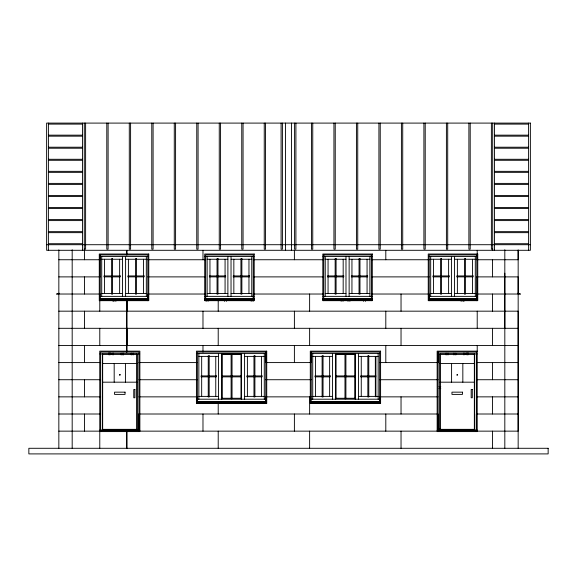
<?xml version="1.0" encoding="UTF-8"?>
<svg xmlns="http://www.w3.org/2000/svg" width="577" height="577" viewBox="0 0 577 577"><rect width="100%" height="100%" fill="white"/><g stroke="black" fill="none" stroke-linecap="round" stroke-linejoin="round"><path stroke-width="0.87" d="M323.747 294.025L253.274 294.025L253.274 300.675L253.274 254.955L205.643 254.955L205.643 300.675L205.643 294.025L147.835 294.025L147.835 300.675L147.835 254.955L100.21 254.955L100.21 259.744L58.84 259.744M126.63 328.306L126.63 345.443L58.84 345.443M126.983 328.306L126.983 345.443L518.16 345.443M138.934 396.861L197.356 396.861L197.356 403.511L197.356 352.078L265.795 352.078L265.795 362.587L311.227 362.587L311.227 352.078L379.659 352.078L379.659 403.511L379.659 396.861L438.087 396.861M371.372 300.675L371.372 254.955L323.747 254.955L323.747 259.744L253.274 259.744M371.372 254.955L371.372 259.744L429.18 259.744M476.342 431.596L476.342 352.078L438.087 352.078L438.087 362.587L379.659 362.587M476.342 431.142L476.342 414.005L518.16 414.005M504.817 328.306L504.817 273.188M518.16 293.166L518.16 276.888L476.811 276.888M518.16 250.317L518.16 259.744L476.811 259.744M59.467 293.289L56.849 293.578L56.849 294.479L57.224 294.025L100.21 294.025M48.403 124.105L82.504 124.105M528.597 124.105L494.496 124.105L494.496 123.096L494.482 250.295M48.403 135.155L82.504 135.155M528.597 135.155L494.496 135.155L494.496 136.165L528.597 136.165M48.403 136.165L82.504 136.165M48.403 147.214L82.504 147.214M528.597 147.214L494.496 147.214L494.496 148.224L528.597 148.224M48.403 148.224L82.504 148.224M48.403 159.281L82.504 159.281M528.597 159.281L494.496 159.281L494.496 160.291L528.597 160.291M48.403 160.291L82.504 160.291M48.403 171.34L82.504 171.34M528.597 171.34L494.496 171.34L494.496 172.35L528.597 172.35M48.403 172.35L82.504 172.35M48.403 183.399L82.504 183.399M528.597 183.399L494.496 183.399L494.496 184.409L528.597 184.409M48.403 184.409L82.504 184.409M48.403 195.459L82.504 195.459M528.597 195.459L494.496 195.459L494.496 196.468L528.597 196.468M48.403 196.468L82.504 196.468M48.403 207.518L82.504 207.518M528.597 207.518L494.496 207.518L494.496 208.535L528.597 208.535M48.403 208.535L82.504 208.535M48.403 219.585L82.504 219.585M528.597 219.585L494.496 219.585L494.496 220.594L528.597 220.594M48.403 220.594L82.504 220.594M48.403 231.644L82.504 231.644M528.597 231.644L494.496 231.644L494.496 232.654L528.597 232.654M48.403 232.654L82.504 232.654M48.403 243.703L82.504 243.703M528.597 243.703L494.496 243.703L494.496 244.713M46.622 244.713L530.378 244.713M84.3 249.156L85.612 249.156L85.612 123.096M492.7 249.156L491.388 249.156L491.388 123.096M100.21 256.455L147.835 256.455M204.893 256.455L254.024 256.455M322.997 256.455L372.122 256.455M429.18 256.455L476.811 256.455M101.711 259.261L122.447 259.261M125.598 259.261L146.334 259.261M207.143 259.261L227.886 259.261M231.031 259.261L251.774 259.261M325.248 259.261L345.984 259.261M349.135 259.261L369.879 259.261M430.68 259.261L451.423 259.261M454.568 259.261L475.311 259.261M147.835 259.744L205.643 259.744M58.84 276.888L100.21 276.888M147.835 276.888L205.643 276.888M253.274 276.888L323.747 276.888M371.372 276.888L429.18 276.888M101.711 293.556L122.447 293.556M125.598 293.556L146.334 293.556M207.143 293.556L227.886 293.556M231.031 293.556L251.774 293.556M325.248 293.556L345.984 293.556M349.135 293.556L369.879 293.556M430.68 293.556L451.423 293.556M454.568 293.556L475.311 293.556M371.372 294.025L429.18 294.025L429.18 300.675L429.18 254.955L476.811 254.955L476.811 300.675L476.811 294.025L519.776 294.025L520.151 294.479L520.151 293.578L517.533 293.289M100.21 296.369L147.835 296.369M204.893 296.369L254.024 296.369M322.997 296.369L372.122 296.369M429.18 296.369L476.811 296.369M100.21 298.612L147.835 298.612M204.893 298.612L254.024 298.612M322.997 298.612L372.122 298.612M429.18 298.612L476.811 298.612M100.21 299.074L99.46 299.074L99.46 300.191L148.585 300.191L148.585 299.074L147.835 299.074M205.643 299.074L204.893 299.074L204.893 300.191L254.024 300.191L254.024 299.074L253.274 299.074M323.747 299.074L322.997 299.074L322.997 300.191L372.122 300.191L372.122 299.074L371.372 299.074M429.18 299.074L428.43 299.074L428.43 300.191L477.561 300.191L477.561 299.074L476.811 299.074M99.46 299.29L148.585 299.29M204.893 299.29L254.024 299.29M322.997 299.29L372.122 299.29M428.43 299.29L477.561 299.29M99.46 299.737L148.585 299.737M204.893 299.737L254.024 299.737M322.997 299.737L372.122 299.737M428.43 299.737L477.561 299.737M100.189 299.932L112.746 299.932M464.254 299.932L476.811 299.932M58.84 311.169L126.63 311.169L126.63 300.675L126.63 352.078M58.84 328.306L518.16 328.306M477.28 351.141L437.15 351.141L437.15 431.142M196.613 353.578L266.545 353.578M310.476 353.578L379.659 353.578M99.929 353.953L139.684 353.953M437.337 353.953L477.092 353.953M221.719 354.516L241.431 354.516M335.583 354.516L355.302 354.516M198.856 356.391L218.568 356.391M244.583 356.391L264.295 356.391M312.727 356.391L332.439 356.391M358.447 356.391L378.159 356.391M58.84 362.587L100.679 362.587M138.934 362.587L197.356 362.587M476.342 362.587L518.16 362.587M102.663 363.438L136.944 363.438M440.071 363.438L474.352 363.438M222.167 375.923L240.984 375.923M336.038 375.923L354.848 375.923M375.908 375.923L360.697 375.923L360.697 376.86L375.908 376.86M222.167 376.86L240.984 376.86M336.038 376.86L354.848 376.86M58.84 379.724L100.679 379.724M138.934 379.724L197.356 379.724M265.795 379.724L311.227 379.724M379.659 379.724L438.087 379.724M476.342 379.724L518.16 379.724M102.663 382.183L136.944 382.183M440.071 382.183L474.352 382.183M439.018 386.72L440.785 386.72M439.018 388.609L440.785 388.595M198.856 396.392L218.568 396.392M244.583 396.392L264.295 396.392M312.727 396.392L332.439 396.392M358.447 396.392L378.159 396.392M58.84 396.861L100.679 396.861M311.227 396.861L265.795 396.861L265.795 403.511L265.795 352.078M476.342 396.861L518.16 396.861M221.719 398.267L241.431 398.267M335.583 398.267L355.302 398.267M196.613 399.205L266.545 399.205M310.476 399.205L379.659 399.205M196.613 401.455L266.545 401.455M310.476 401.455L379.659 401.455M197.356 401.917L196.613 401.917L196.613 403.027L266.545 403.027L266.545 401.917L265.795 401.917M311.227 401.917L310.476 401.917L310.476 403.027L380.409 403.027L380.409 401.917L379.659 401.917M196.613 402.126L266.545 402.126M310.476 402.126L380.409 402.126M196.613 402.58L266.545 402.58M310.476 402.58L380.409 402.58M58.84 414.005L100.679 414.005M439.018 429.266L440.785 429.266M102.555 429.454L137.059 429.454M439.962 429.454L474.467 429.454M99.929 430.016L139.684 430.016M437.337 430.016L477.092 430.016M100.679 430.478L99.929 430.478L99.929 431.596L139.684 431.596L139.684 430.478L138.934 430.478M438.087 430.478L437.337 430.478L437.337 431.596L477.092 431.596L477.092 430.478L476.342 430.478M99.929 430.694L139.684 430.694M437.337 430.694L477.092 430.694M58.84 431.142L100.124 431.142M476.876 431.142L518.16 431.142L518.16 311.169L126.983 311.169L126.983 300.675L126.983 352.078M528.597 123.096L528.619 250.295M518.16 249.891L518.16 448.286M504.817 249.747L504.817 448.286M492.7 123.096L492.715 250.295M492.448 259.744L492.448 276.888M492.448 294.025L492.448 311.169M492.448 328.306L492.448 345.443M492.448 362.587L492.448 379.724M492.448 396.861L492.448 414.005M492.448 431.142L492.448 448.286M477.215 250.317L477.215 259.744M477.215 276.888L477.215 294.025M477.215 311.169L477.215 328.306M477.215 345.443L477.215 431.142M475.311 256.455L475.311 296.369M474.467 353.953L474.467 430.016M472.498 259.261L472.498 293.556M470.205 123.096L470.205 249.156L468.892 249.156L468.892 123.096M468.113 352.98L468.113 354.783M467.774 353.03L467.774 354.92M466.238 352.98L466.238 354.783M463.951 299.427L463.951 301.273M463.951 352.973L463.951 354.992M463.014 299.477L463.014 301.273M462.833 363.438L462.833 382.183M461.138 299.477L461.138 301.324M457.381 259.261L457.381 293.556M455.837 353.203L455.837 354.992M454.568 256.455L454.568 296.369M453.94 353.131L453.962 354.992M451.589 363.438L451.589 382.183M451.423 256.455L451.423 296.369M448.61 259.261L448.61 293.556M448.026 353.131L447.99 354.992M447.709 123.096L447.709 249.156L446.403 249.156L446.403 123.096M446.093 353.131L446.115 354.992M439.962 353.953L439.962 430.016M438.087 352.078L438.087 431.596M433.493 259.261L433.493 293.556M430.68 256.455L430.68 296.369M425.22 123.096L425.22 249.156L423.907 249.156L423.907 123.096M402.724 123.096L402.724 249.156L401.412 249.156L401.412 123.096M401.037 294.025L401.037 311.169M401.037 328.306L401.037 345.443M401.037 396.861L401.037 414.005M401.037 431.142L401.037 448.286M385.804 250.317L385.804 259.744M385.804 311.169L385.804 328.306M385.804 345.443L385.804 362.587M385.804 414.005L385.804 431.142M380.236 123.096L380.236 249.156L378.923 249.156L378.923 123.096M378.159 353.578L378.159 399.205M375.908 356.723L375.908 396.954M375.346 356.391L375.346 396.392M369.879 256.455L369.879 296.369M367.066 259.261L367.066 293.556M365.515 299.477L365.515 301.273M363.64 299.477L363.64 301.273M361.26 356.391L361.26 396.392M358.447 353.578L358.447 399.205M357.74 123.096L357.74 249.156L356.427 249.156L356.427 123.096M355.302 353.578L355.302 399.205M354.848 398.75L354.848 354.026L336.038 354.026L336.038 398.75M351.948 259.261L351.948 293.556M349.893 299.477L349.893 301.273M349.135 256.455L349.135 296.369M348.018 299.477L348.018 301.273M345.984 256.455L345.984 296.369M345.911 354.026L345.911 398.75L344.974 398.75L344.974 354.026M343.178 259.261L343.178 293.556M343.019 299.477L343.019 301.273M341.151 299.477L341.151 301.273M335.583 353.578L335.583 399.205M335.244 123.096L335.244 249.156L333.939 249.156L333.939 123.096M332.439 353.578L332.439 399.205M329.626 356.391L329.626 396.392M328.061 259.261L328.061 293.556M325.248 256.455L325.248 296.369M323.747 254.955L323.747 300.675M315.54 356.391L315.54 396.392M312.756 123.096L312.756 249.156L311.443 249.156L311.443 123.096M312.727 353.578L312.727 399.205M311.227 352.078L311.227 403.511M309.625 294.025L309.625 311.169M309.625 328.306L309.625 345.443M309.625 396.861L309.625 414.005M309.625 431.142L309.625 448.286M295.907 123.096L295.907 249.156L294.595 249.156L294.595 123.096M294.393 250.317L294.393 259.744M294.393 311.169L294.393 328.306M294.393 345.443L294.393 362.587M294.393 414.005L294.393 431.142M291.479 123.096L291.479 250.259M285.521 123.096L285.521 250.259M282.405 123.096L282.405 249.156L281.093 249.156L281.093 123.096M265.557 123.096L265.557 249.156L264.244 249.156L264.244 123.096M264.295 353.578L264.295 399.205M261.482 356.391L261.482 396.392M253.051 299.477L253.051 301.273M251.774 256.455L251.774 296.369M251.175 299.477L251.175 301.273M248.961 259.261L248.961 293.556M247.396 356.391L247.396 396.392M244.583 353.578L244.583 399.205M243.061 123.096L243.061 249.156L241.756 249.156L241.756 123.096M241.431 353.578L241.431 399.205M240.984 398.75L240.984 354.026L222.167 354.026L222.167 398.75M233.844 259.261L233.844 293.556M232.048 354.026L232.048 398.75L231.11 398.75L231.11 354.026M231.031 256.455L231.031 296.369M227.886 256.455L227.886 296.369M226.357 299.477L226.357 301.273M225.073 259.261L225.073 293.556M224.482 299.477L224.482 301.273M221.719 353.578L221.719 399.205M220.573 123.096L220.573 249.156L219.26 249.156L219.26 123.096M218.568 353.578L218.568 399.205M218.214 300.675L218.214 311.169M218.214 328.306L218.214 345.443M218.214 403.511L218.214 414.005M218.214 431.142L218.214 448.286M215.762 356.391L215.762 396.392M209.956 259.261L209.956 293.556M208.066 299.477L208.066 301.273M207.143 256.455L207.143 296.369M206.191 299.477L206.191 301.273M202.981 250.317L202.981 259.744M202.981 311.169L202.981 328.306M202.981 345.443L202.981 352.078M202.981 414.005L202.981 431.142M201.669 356.391L201.669 396.392M198.856 353.578L198.856 399.205M198.077 123.096L198.077 249.156L196.764 249.156L196.764 123.096M175.588 123.096L175.588 249.156L174.276 249.156L174.276 123.096M153.093 123.096L153.093 249.156L151.78 249.156L151.78 123.096M146.334 256.455L146.334 296.369M143.529 259.261L143.529 293.556M139.872 431.142L139.872 351.141L99.742 351.141L99.785 448.286M138.934 431.596L138.934 352.078L100.679 352.078L100.679 431.596M137.059 353.953L137.059 430.016M133.107 353.131L133.092 354.992M131.181 353.131L131.217 354.992M130.597 123.096L130.597 249.156L129.291 249.156L129.291 123.096M128.411 259.261L128.411 293.556M126.983 250.519L126.983 254.955M126.983 431.142L126.983 448.286M126.63 250.519L126.63 254.955M126.63 431.142L126.63 448.286M125.598 256.455L125.598 296.369M125.425 363.438L125.425 382.183M123.06 353.131L123.06 354.898M123.038 353.203L123.038 354.992M122.447 256.455L122.447 296.369M121.163 353.203L121.163 354.992M119.634 259.261L119.634 293.556M115.862 299.477L115.862 301.324M114.181 363.438L114.181 382.183M113.986 299.477L113.986 301.273M113.049 299.427L113.049 301.273M113.049 352.973L113.049 354.992M110.762 352.98L110.762 354.783M109.226 353.03L109.226 354.92M108.887 352.98L108.887 354.783M108.108 123.096L108.108 249.156L106.795 249.156L106.795 123.096M104.516 259.261L104.516 293.556M102.555 353.953L102.555 430.016M101.711 256.455L101.711 296.369M100.21 254.955L100.21 300.675M99.785 259.744L99.785 276.888M99.785 294.025L99.785 311.169M99.785 328.306L99.785 345.443M84.552 250.317L84.552 259.744M84.552 276.888L84.552 294.025M84.552 311.169L84.552 328.306M84.552 345.443L84.552 362.587M84.552 379.724L84.552 396.861M84.552 414.005L84.552 431.142M84.285 123.096L84.285 250.295M82.518 123.096L82.518 250.295M72.183 249.747L72.183 448.286M58.84 249.891L58.84 448.286M48.403 123.096L48.381 250.295M138.934 414.005L138.934 431.142L438.087 431.142L438.087 414.005L138.934 414.005M530.378 123.096L46.622 123.096L46.622 250.295L530.378 250.295L530.378 123.096M148.772 254.017L99.273 254.017L99.273 300.675L148.772 300.675L148.772 254.017M254.212 254.017L204.705 254.017L204.705 300.675L254.212 300.675L254.212 254.017M372.309 254.017L322.81 254.017L322.81 300.675L372.309 300.675L372.309 254.017M477.749 254.017L428.242 254.017L428.242 300.675L477.749 300.675L477.749 254.017M112.544 258.698L111.606 258.698L111.606 294.119L112.544 294.119L112.544 258.698M136.439 258.698L135.501 258.698L135.501 294.119L136.439 294.119L136.439 258.698M217.983 258.698L217.046 258.698L217.046 294.119L217.983 294.119L217.983 258.698M241.871 258.698L240.934 258.698L240.934 294.119L241.871 294.119L241.871 258.698M336.088 258.698L335.15 258.698L335.15 294.119L336.088 294.119L336.088 258.698M359.976 258.698L359.038 258.698L359.038 294.119L359.976 294.119L359.976 258.698M441.52 258.698L440.583 258.698L440.583 294.119L441.52 294.119L441.52 258.698M465.408 258.698L464.471 258.698L464.471 294.119L465.408 294.119L465.408 258.698M120.196 275.943L103.961 275.943L103.961 276.881L120.196 276.881L120.196 275.943M144.091 275.943L127.849 275.943L127.849 276.881L144.091 276.881L144.091 275.943M225.636 275.943L209.393 275.943L209.393 276.881L225.636 276.881L225.636 275.943M249.524 275.943L233.281 275.943L233.281 276.881L249.524 276.881L249.524 275.943M343.733 275.943L327.498 275.943L327.498 276.881L343.733 276.881L343.733 275.943M367.628 275.943L351.386 275.943L351.386 276.881L367.628 276.881L367.628 275.943M449.173 275.943L432.93 275.943L432.93 276.881L449.173 276.881L449.173 275.943M473.061 275.943L456.818 275.943L456.818 276.881L473.061 276.881L473.061 275.943M266.733 351.141L196.425 351.141L196.425 403.511L266.733 403.511L266.733 351.141M380.596 351.141L310.289 351.141L310.289 403.511L380.596 403.511L380.596 351.141M136.944 354.062L102.663 354.062L102.663 429.346L136.944 429.346L136.944 354.062M474.352 354.062L440.071 354.062L440.071 429.346L474.352 429.346L474.352 354.062M209.184 355.829L208.247 355.829L208.247 396.954L209.184 396.954L209.184 355.829M254.904 355.829L253.967 355.829L253.967 396.954L254.904 396.954L254.904 355.829M323.048 355.829L322.11 355.829L322.11 396.954L323.048 396.954L323.048 355.829M368.775 355.829L367.837 355.829L367.837 396.954L368.775 396.954L368.775 355.829M120.103 374.61L119.504 374.61L119.504 375.209L120.103 375.209L120.103 374.61M457.511 374.61L456.912 374.61L456.912 375.209L457.511 375.209L457.511 374.61M216.325 375.923L201.106 375.923L201.106 376.86L216.325 376.86L216.325 375.923M262.045 375.923L246.833 375.923L246.833 376.86L262.045 376.86L262.045 375.923M330.188 375.923L314.977 375.923L314.977 376.86L330.188 376.86L330.188 375.923M134.888 389.533L133.763 389.533L133.763 397.777L134.888 397.777L134.888 389.533M472.296 389.533L471.171 389.533L471.171 397.777L472.296 397.777L472.296 389.533M125.05 392.158L114.556 392.158L114.556 394.401L125.05 394.401L125.05 392.158M462.458 392.158L451.964 392.158L451.964 394.401L462.458 394.401L462.458 392.158M548.15 448.286L28.85 448.286L28.85 453.904L548.15 453.904L548.15 448.286"/></g></svg>
